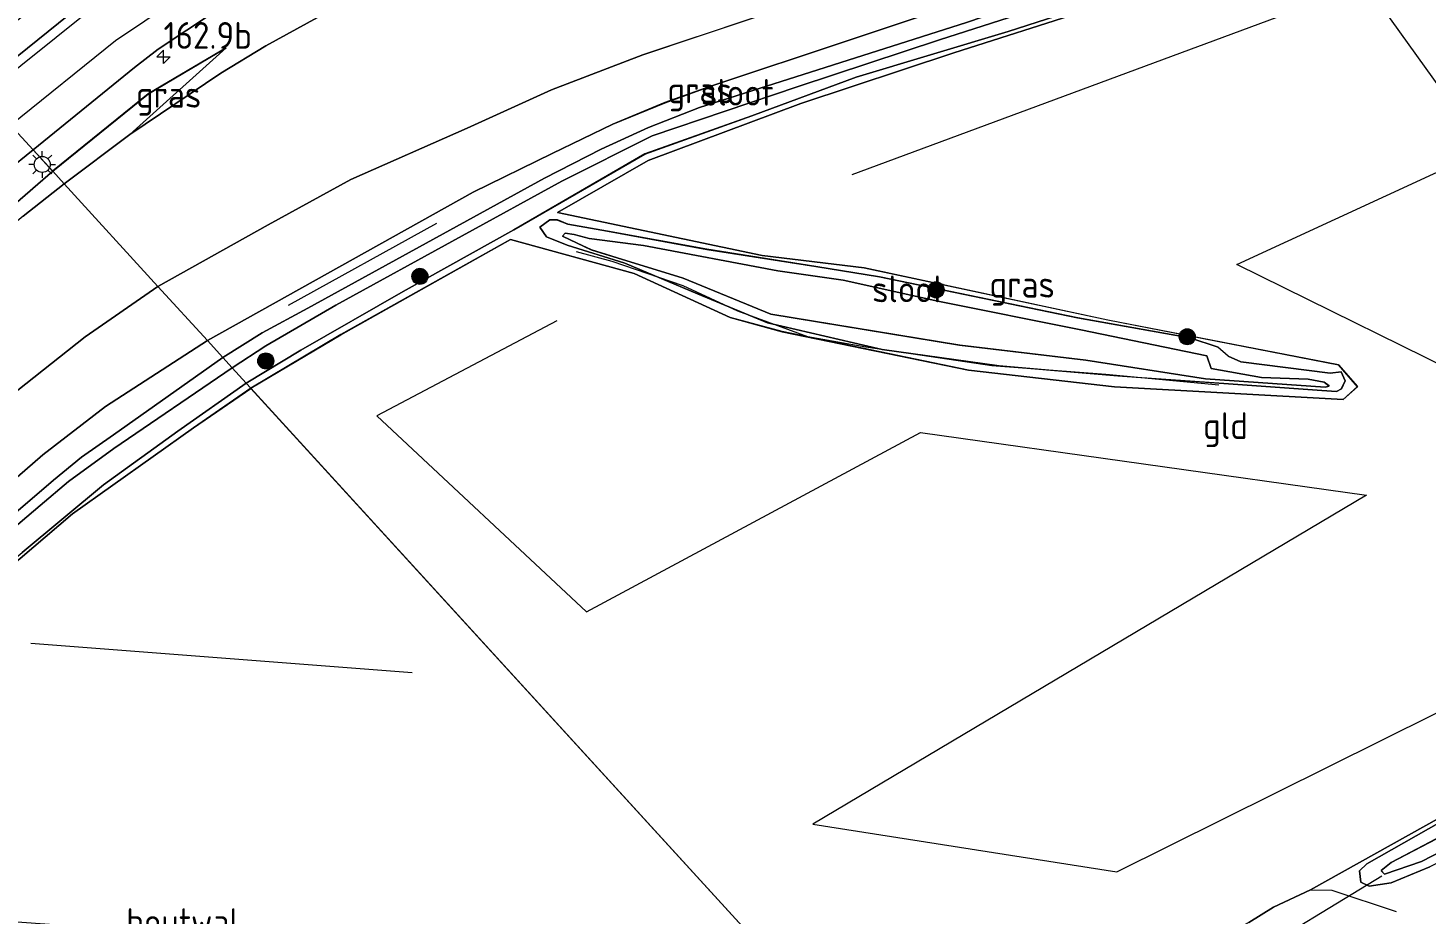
# Model space of a CAD drawing. Extents: x 253736 to 255979, y 477184 to 479215.
# Drawn here: x 253982.6 to 254113.3, y 477433.8 to 477516.6 of the extents above; entities that cross this region are included whole.
import ezdxf
from ezdxf.enums import TextEntityAlignment as Align

# ---------------------------------------------------------------- set-up
doc = ezdxf.new("R2010")
doc.units = 0
for name, color, linetype, lineweight in [('af-bs-doorgang', 8, 'Continuous', 18), ('af-bs-rasterhekwerk', 8, 'hekwerk', 18), ('as-bs-kilometr', 8, 'Continuous', 18), ('bp-b5-bomenstruiken', 8, 'Continuous', 18), ('bp-b5-grasland', 8, 'Continuous', 18), ('bp-b5-houtwal', 8, 'houtwal', 18), ('bp-bs-bomenrij', 8, 'laanbep', 18), ('bp-bs-boom', 8, 'Continuous', 18), ('gw-bs-insteekwatergang', 8, 'Continuous', 18), ('gw-bs-kruinlijn', 8, 'Continuous', 18), ('gw-bs-teenlijn', 8, 'Continuous', 18), ('mk-bs-streep 0.15', 8, 'Continuous', 18), ('og-b5-grond_ingericht', 8, 'Continuous', 18), ('og-b5-water', 8, 'Continuous', 18), ('og-bs-hoogtelijn', 8, 'Continuous', 18), ('og-bs-hulpgeometrie', 8, 'Continuous', 18), ('og-bs-terreinafscheiding', 8, 'Continuous', 18), ('vh-b5-verh_soort', 8, 'Continuous', 18), ('wh-bs-duiker', 8, 'duiker', 18), ('wh-bs-waterlijn', 8, 'Continuous', 18), ('wm-bs-lichtmast', 8, 'Continuous', 18)]:
    doc.layers.add(name, color=color, linetype=linetype, lineweight=lineweight)
doc.styles.add('rtw_iso', font='isocp.shx')
doc.linetypes.add('duiker', pattern='A,0,-2,[15,RTW.shx,S=1,R=0,X=0,Y=0],-2', length=4)
doc.linetypes.add('hekwerk', pattern='A,7,-1.5,[1,RTW.shx,S=0.75,R=0,X=0,Y=0],-1.5', length=10)
doc.linetypes.add('houtwal', pattern='A,8,-1,[1,RTW.shx,S=0.75,R=45,X=0,Y=0],-1,8,-1,[4,RTW.shx,S=0.75,R=0,X=0,Y=0],-1', length=20)
doc.linetypes.add('laanbep', pattern='A,20,-1,[4,RTW.shx,S=0.75,R=0,X=0,Y=0],-1', length=22)

# ---------------------------------------------------------------- blocks, each defined once
blk = doc.blocks.new('dtbattr-r')
at = {"style": 'rtw_iso'}
blk.add_attdef('TAG', text='', height=2.5, dxfattribs=at).set_placement((0, 0), align=Align.MIDDLE_CENTER)
blk = doc.blocks.new('RW1 Buren totaal_ACAD_1_FMEBLOCK21')
at = {"layer": 'og-b5-grond_ingericht'}
for points in [[(39.01, 8.95, 23.02), (2.79, 9.9, 22.94), (2.5, 7.16, 22.99), (4.15, 6.16, 23.05), (27.65, 5.07, 23.22), (43.19, 4.37, 23.34), (51.92, -5.19, 23.66), (-4.03, -35.8, 23.77), (-27.71, -48.76, 23.81), (-50.23, -60.96, 23.76), (-51.92, -62.13, 23.77), (-50.96, -59.59, 23.79), (-49.31, -32.01, 23.82), (-47.74, -7.56, 23.87), (-46.21, 9.7, 23.13), (-45.35, 15.01, 22.92), (-43.38, 23.74, 23.06), (-41.69, 31.68, 23), (-40.9, 35.85, 22.98), (-38.83, 38.85, 22.91), (-36.18, 41.65, 22.74), (-32.43, 45.14, 22.71), (-26.27, 50.41, 22.87), (-14.95, 58.44, 22.83), (-9.58, 62.13, 22.83)], [(-39.88, 10.41, 23.12), (-2.11, 7.8, 22.94), (-1.81, 10.11, 22.87), (-38.76, 12.78, 22.94)]]:
    blk.add_polyline3d(points, close=True, dxfattribs=at)
blk = doc.blocks.new('RW1 Buren totaal_ACAD_1_FMEBLOCK23')
at = {"layer": 'bp-b5-grasland'}
for points in [[(36.24, -6.3, 22.42), (37.27, -6.2, 22.42), (37.64, -7.03, 22.42), (37.29, -7.79, 22.44), (36.83, -8.02, 22.47), (35.47, -7.93, 22.51), (26.75, -7.32, 22.37), (16.41, -6.58, 22.49), (5.31, -5.63, 22.48), (-5.62, -4.1, 22.41), (-16.35, -1.6, 22.42), (-22.88, 1.09, 22.48), (-29.67, 3.97, 22.47), (-35.07, 5.66, 22.48), (-37.01, 6.42, 22.52), (-37.64, 7.32, 22.55), (-36.7, 8.02, 22.49), (-35.98, 8, 22.43), (-35.01, 7.62, 22.32), (-31.31, 6.96, 22.24), (-22.03, 5.26, 22.13), (-11.82, 3.66, 22.17), (-5.89, 2.69, 22.22), (12.64, -1.14, 22.35), (23.12, -3.02, 22.35), (25.76, -3.89, 22.38), (26.72, -4.73, 22.39), (27.9, -5.26, 22.42)], [(-15.37, 3.24, 21.81), (-27.93, 5.63, 21.81), (-33, 6.28, 21.81), (-34.41, 6.63, 21.81), (-35.25, 6.77, 21.81), (-35.51, 6.49, 21.81), (-32.82, 5.23, 21.81), (-24.23, 2.56, 21.81), (-16.05, -0.8, 21.81), (1.61, -3.7, 21.81), (13.42, -5.09, 21.81), (24.6, -6.85, 21.81), (35.77, -7.63, 21.81), (36.14, -7.51, 21.81), (35.67, -7.14, 21.81), (34.17, -6.86, 21.81), (29.83, -6.71, 21.81), (25.13, -5.88, 21.81), (24.71, -4.68, 21.81), (12.95, -2.27, 21.81), (-0.42, 0.42, 21.81), (-9.27, 2.38, 21.81)]]:
    blk.add_polyline3d(points, close=True, dxfattribs=at)
blk = doc.blocks.new('RW1 Buren totaal_ACAD_1_FMEBLOCK41')
at = {"layer": 'bp-b5-grasland'}
for points in [[(-23.59, -29.85, 22.56), (-60.49, -41.68, 22.31), (-74.8, -46.4, 22.19), (-89.05, -51.72, 22.27), (-97.55, -56.59, 22.53), (-78.4, -60.59, 22.08), (-68.88, -61.77, 22.17), (-46.11, -66.63, 22.26), (-24.53, -70.81, 22.52), (-22.77, -72.86, 22.48), (-24.1, -74.06, 22.64), (-45.49, -72.87, 22.55), (-59.11, -71.31, 22.5), (-76.53, -67.72, 22.57), (-81.4, -66.4, 22.61), (-90.38, -62.28, 22.64), (-101.92, -59.1, 22.86), (-117.8, -68, 22.82), (-126.19, -73.01, 22.83), (-126.64, -72.52, 22.79), (-121.51, -69.46, 22.78), (-111.97, -63.96, 22.76), (-101.62, -58.2, 22.68), (-89.36, -51.12, 22.27), (-79.38, -47.55, 22.21), (-69.61, -43.95, 22.14), (-55.42, -39.66, 22.24), (-15.23, -26.71, 22.83)], [(-57.35, -36.14, 22.31), (-83.2, -44.78, 22.18), (-87.49, -46.32, 22.18), (-92.37, -48.34, 22.18), (-98.04, -51.08, 22.28), (-105.41, -54.68, 22.46), (-130.26, -68.56, 22.53), (-134.88, -63.5, 22.76), (-124.58, -57.73, 22.72), (-116.85, -53.5, 22.63), (-105.98, -48.7, 22.51), (-98.11, -45.13, 22.48), (-89.56, -41.85, 22.49), (-79.35, -38.44, 22.4)], [(-116.11, -36.2, 23.03), (-124.79, -41.01, 23), (-129.01, -43.56, 22.91), (-137.5, -49.29, 23.02), (-128.5, -41.2, 23.06), (-135.78, -45.49, 23.1), (-144.72, -52.73, 23.08), (-146.55, -50.72, 23.18), (-137.06, -43.03, 23.07), (-134.85, -41.33, 23.06), (-126.73, -35.91, 23.03)]]:
    blk.add_polyline3d(points, dxfattribs=at)
blk.add_polyline3d([(-25.32, -71.59, 22.42), (-33.66, -70.54, 22.42), (-34.85, -70.01, 22.39), (-35.81, -69.18, 22.38), (-38.45, -68.31, 22.35), (-48.92, -66.42, 22.35), (-67.45, -62.6, 22.22), (-73.38, -61.63, 22.17), (-83.59, -60.02, 22.13), (-92.88, -58.33, 22.24), (-96.58, -57.67, 22.32), (-97.54, -57.29, 22.43), (-98.26, -57.27, 22.49), (-99.2, -57.96, 22.55), (-98.57, -58.87, 22.52), (-96.63, -59.63, 22.48), (-91.23, -61.32, 22.47), (-84.45, -64.19, 22.48), (-77.91, -66.89, 22.42), (-67.18, -69.38, 22.41), (-56.26, -70.91, 22.48), (-45.16, -71.86, 22.49), (-34.81, -72.61, 22.37), (-26.09, -73.22, 22.51), (-24.73, -73.3, 22.47), (-24.28, -73.07, 22.44), (-23.93, -72.32, 22.42), (-24.29, -71.48, 22.42)], close=True, dxfattribs=at)
blk = doc.blocks.new('boom')
blk.add_hatch(color=256).paths.add_polyline_path([(-0.75, 0, 1), (0.75, 0, 1)])
blk.add_circle((0, 0), 0.75)
blk = doc.blocks.new('lantaarnpaal')
for p, q in [((-0.75, 0), (-1.25, 0)), ((-0.88, 0.88), (-0.53, 0.53)), ((0, 0.75), (0, 1.25)), ((0.53, 0.53), (0.88, 0.88)), ((0.75, 0), (1.25, 0)), ((-0.53, -0.53), (-0.88, -0.88)), ((0, -0.75), (0, -1.25)), ((0.53, -0.53), (0.88, -0.88))]:
    blk.add_line(p, q)
blk.add_circle((0, 0), 0.75)
blk = doc.blocks.new('hecto')
for p, q in [((0, 0.625), (-0.625, 0)), ((0, -0.625), (0, 0.625)), ((-0.625, 0), (0.625, 0)), ((0.625, 0), (0, -0.625))]:
    blk.add_line(p, q)
blk = doc.blocks.new('dtbattr')
at = {"style": 'rtw_iso'}
blk.add_attdef('TAG', (0.59, 0.87), '', height=2.5, dxfattribs=at)
blk = doc.blocks.new('RW1 Buren totaal_ACAD_1_FMEBLOCK24')
at = {"layer": 'bp-b5-grasland'}
for points in [[(-37.56, -19.94, 23.08), (-23, -11.63, 23.47), (-16.43, -7.54, 23.55), (2.01, 2.6, 22.87), (10.65, 7.32, 22.61), (28.67, 17.33, 22.65), (46.33, 27.21, 22.76), (54.18, 31.6, 22.92), (56.86, 32.99, 23.45), (57.7, 32.18, 23.39), (58.23, 31.31, 23.42), (57.7, 30.04, 23.37), (56.47, 28.85, 23.31), (52.87, 26.38, 23.26), (15.22, 5.69, 23.16), (-12.87, -10.08, 23.23), (-31.12, -20, 23.17), (-46.86, -28.8, 23.13), (-51.67, -31.16, 23.2), (-55.28, -32.65, 23.32), (-57.32, -32.99, 23.31), (-58.12, -32.6, 23.27), (-58.23, -31.55, 23.16), (-57.55, -30.88, 23.13), (-50.63, -26.96, 23.14)], [(-48.18, -27.04, 22.4), (-55.26, -30.77, 22.4), (-56.2, -31.53, 22.4), (-55.9, -31.86, 22.4), (-52.45, -30.67, 22.4), (-45.29, -27, 22.4), (-26.41, -16.23, 22.4), (-9.19, -6.74, 22.4), (11.24, 4.97, 22.4), (36.99, 19.23, 22.4), (55.77, 29.68, 22.4), (56.59, 30.22, 22.4), (56.5, 31.03, 22.4), (55.27, 31.29, 22.4), (53.83, 30.59, 22.4), (32.97, 18.95, 22.4), (14.41, 8.54, 22.4), (5.61, 3.94, 22.4), (-1.48, -1.12, 22.4), (-16.65, -10.15, 22.4), (-40.3, -22.96, 22.4)]]:
    blk.add_polyline3d(points, close=True, dxfattribs=at)
blk = doc.blocks.new('Deel_d28hz')
at = {"layer": 'af-bs-doorgang'}
blk.add_polyline3d([(254099.04, 477434.483, 23.237), (254102.476, 477436.107, 23.249)], dxfattribs=at)
at = {"layer": 'af-bs-rasterhekwerk'}
for points in [[(254186.386, 477493.809, 22.826), (254197.698, 477498.238, 22.856), (254214.002, 477504.841, 22.85), (254219.667, 477507.207, 23.063), (254223.622, 477509.342, 24.206), (254225.297, 477510.247, 24.245), (254227.53, 477505.152, 24.233), (254224.877, 477503.855, 23.762), (254224.607, 477503.711, 23.69), (254222.159, 477502.402, 23.447), (254219.477, 477501.015, 22.922), (254211.625, 477496.624, 22.763), (254193.966, 477486.746, 22.649), (254175.951, 477476.739, 22.613), (254167.305, 477472.011, 22.871), (254148.867, 477461.878, 23.552), (254138.84, 477456.372, 23.522), (254102.476, 477436.107, 23.249)], [(254102.476, 477436.107, 23.249), (254104.491, 477436.067, 23.249), (254110.487, 477434.066, 23.921)]]:
    blk.add_polyline3d(points, dxfattribs=at)
at = {"layer": 'gw-bs-insteekwatergang'}
blk.add_polyline3d([(254114.663, 477442.453, 23.144), (254107.747, 477438.54, 23.132), (254107.068, 477437.865, 23.156), (254107.177, 477436.812, 23.273), (254107.974, 477436.43, 23.306), (254110.016, 477436.764, 23.321), (254113.627, 477438.257, 23.201)], dxfattribs=at)
at = {"layer": 'og-b5-water'}
blk.add_polyline3d([(254117.118, 477442.371, 22.397), (254124.999, 477446.455, 22.397), (254148.647, 477459.261, 22.397), (254163.812, 477468.294, 22.397), (254170.907, 477473.352, 22.397), (254179.702, 477477.952, 22.397), (254198.271, 477488.367, 22.397), (254219.128, 477500.006, 22.397), (254220.569, 477500.703, 22.397), (254221.799, 477500.45, 22.397), (254221.889, 477499.636, 22.397), (254221.068, 477499.097, 22.397), (254202.288, 477488.647, 22.397), (254176.54, 477474.39, 22.397), (254156.107, 477462.671, 22.397), (254138.89, 477453.181, 22.397), (254120.004, 477442.419, 22.397), (254112.851, 477438.748, 22.397), (254109.394, 477437.56, 22.397), (254109.097, 477437.891, 22.397), (254110.04, 477438.645, 22.397)], close=True, dxfattribs=at)
at = {"layer": 'wh-bs-duiker'}
blk.add_polyline3d([(254109.149, 477437.363, 22.979), (254095.855, 477429.266, 22.667)], dxfattribs=at)
at = {"layer": 'wh-bs-waterlijn'}
blk.add_polyline3d([(254117.118, 477442.371, 22.397), (254110.04, 477438.645, 22.397), (254109.097, 477437.891, 22.397), (254109.394, 477437.56, 22.397), (254112.851, 477438.748, 22.397), (254120.004, 477442.419, 22.397), (254138.89, 477453.181, 22.397), (254156.107, 477462.671, 22.397), (254176.54, 477474.39, 22.397), (254202.288, 477488.647, 22.397), (254221.068, 477499.097, 22.397), (254221.889, 477499.636, 22.397), (254221.799, 477500.45, 22.397), (254220.569, 477500.703, 22.397), (254219.128, 477500.006, 22.397), (254198.271, 477488.367, 22.397), (254179.702, 477477.952, 22.397), (254170.907, 477473.352, 22.397), (254163.812, 477468.294, 22.397), (254148.647, 477459.261, 22.397), (254124.999, 477446.455, 22.397), (254117.118, 477442.371, 22.397)], dxfattribs=at)
at = {"layer": 'bp-b5-grasland'}
blk.add_blockref('RW1 Buren totaal_ACAD_1_FMEBLOCK24', (254165.2965, 477469.416), dxfattribs=at)
at = {"layer": 'bp-bs-boom'}
blk.add_blockref('boom', (254090.967, 477487.778, 22.229), dxfattribs=at)
at = {"layer": 'og-b5-grond_ingericht'}
ref = blk.add_blockref('dtbattr-r', (254092.453125, 477477.46875, 22.831915), dxfattribs=at)
ref.add_attrib('TAG', 'gld', dxfattribs={"layer": '0', "height": 2.5, "style": 'rtw_iso'}).set_placement((254092.453125, 477477.46875, 22.831915), align=Align.BOTTOM_LEFT)

msp = doc.modelspace()

# ---------------------------------------------------------------- linework, layer by layer
at = {"layer": 'af-bs-rasterhekwerk'}
for points in [[(254003.46, 477482.961, 22.831), (254011.849, 477487.973, 22.817), (254027.728, 477496.879, 22.856), (254039.264, 477493.697, 22.64), (254048.251, 477489.572, 22.61), (254053.116, 477488.253, 22.574), (254070.537, 477484.668, 22.505), (254084.153, 477483.107, 22.547), (254105.549, 477481.912, 22.643), (254106.874, 477483.112, 22.478), (254105.114, 477485.164, 22.52), (254083.534, 477489.341, 22.259), (254060.768, 477494.209, 22.169), (254051.243, 477495.38, 22.085), (254032.098, 477499.389, 22.532), (254040.599, 477504.25, 22.271), (254054.849, 477509.575, 22.19), (254069.156, 477514.295, 22.313), (254106.061, 477526.123, 22.559), (254111.637, 477527.832, 22.778), (254114.405, 477527.691, 22.829)], [(254064.962, 477415.638, 23.662), (254009.008, 477385.027, 23.767), (253985.329, 477372.07, 23.806), (253962.808, 477359.863, 23.764), (253961.123, 477358.694, 23.773), (253962.087, 477361.234, 23.788), (253963.728, 477388.822, 23.824), (253965.298, 477413.269, 23.866), (253966.837, 477430.526, 23.131), (253967.697, 477435.838, 22.924), (253969.662, 477444.57, 23.059), (253971.351, 477452.509, 23.005), (253972.14, 477456.678, 22.981), (253974.214, 477459.682, 22.906), (253976.864, 477462.48, 22.738), (253980.61, 477465.966, 22.711), (253986.772, 477471.242, 22.867), (253998.092, 477479.265, 22.831), (254003.46, 477482.961, 22.831)], [(254099.04, 477434.483, 23.237), (254096.731, 477433.044, 23.246), (254085.748, 477427.085, 23.249), (254079.566, 477423.643, 23.357), (254064.962, 477415.638, 23.662)]]:
    msp.add_polyline3d(points, dxfattribs=at)
at = {"layer": 'bp-b5-bomenstruiken'}
msp.add_polyline3d([(253994.768, 477492.476, 22.756), (253986.001, 477502.073, 22.939), (253992.148, 477506.68, 23.021), (254000.635, 477512.415, 22.907), (254004.86, 477514.967, 23.003), (254013.537, 477519.773, 23.027), (254022.443, 477524.252, 22.919), (254031.481, 477528.81, 22.982), (254054.671, 477536.924, 22.991), (254075.879, 477544.057, 23.186), (254106.169, 477554.865, 23.327), (254110.917, 477537.707, 22.646), (254095.838, 477532.629, 22.742), (254072.949, 477525.353, 22.562), (254050.295, 477517.53, 22.403), (254040.082, 477514.128, 22.49), (254031.539, 477510.843, 22.481), (254023.662, 477507.278, 22.508), (254012.8, 477502.475, 22.631), (254005.066, 477498.249, 22.718)], close=True, dxfattribs=at)
msp.add_polyline3d([(253982.167, 477499.043, 23.002), (253986.001, 477502.073, 22.939), (253994.768, 477492.476, 22.756), (253987.955, 477487.759, 22.756), (253979.233, 477480.895, 22.726)], dxfattribs=at)
at = {"layer": 'bp-b5-grasland'}
for points in [[(254012.81, 477534.666, 23.406), (254002.318, 477528.651, 23.338), (253988.225, 477519.323, 23.437), (253977.88, 477510.962, 23.542), (253976.085, 477512.927, 23.383), (253982.29, 477517.891, 23.384), (253988.629, 477522.627, 23.36), (253994.171, 477525.856, 23.348), (253997.655, 477528.241, 23.306), (253993.47, 477527.118, 23.198), (253989.296, 477524.936, 23.066), (253985.077, 477522.56, 23.006), (253979.613, 477519.325, 22.844), (253974.123, 477515.075, 22.717), (253966.674, 477523.229, 23.287), (253969.274, 477523.868, 23.297), (253987.599, 477528.545, 23.354), (254004.711, 477533.095, 23.342), (254012.633, 477535.305, 23.389), (254012.855, 477535.049, 23.395), (254012.726, 477534.763, 23.376)], [(253992.148, 477506.68, 23.021), (253986.001, 477502.073, 22.939), (253984.931, 477503.244, 23.083), (253993.869, 477510.483, 23.105), (254001.146, 477514.778, 23.057)], [(253986.001, 477502.073, 22.939), (253982.167, 477499.043, 23.002), (253972.743, 477491.16, 23.098), (253968.06, 477486.928, 23.191), (253971.118, 477490.472, 23.233), (253977.403, 477496.746, 23.152), (253984.931, 477503.244, 23.083)]]:
    msp.add_polyline3d(points, close=True, dxfattribs=at)
for points in [[(254115.579, 477532.4, 21.419), (254113.28, 477531.729, 21.395), (254101.143, 477527.634, 21.266), (254070.325, 477517.159, 21.176), (254045.386, 477509.186, 21.206), (254040.613, 477507.338, 21.179), (254036.195, 477505.312, 21.152), (254030.895, 477502.601, 21.146), (254008.778, 477490.45, 21.035), (254004.521, 477488.148, 20.903), (254000.828, 477485.842, 20.848), (253999.389, 477487.418, 22.528), (254024.239, 477501.291, 22.46), (254031.602, 477504.896, 22.28), (254037.277, 477507.63, 22.184), (254042.158, 477509.652, 22.181), (254046.45, 477511.198, 22.181), (254072.295, 477519.837, 22.307), (254109.568, 477532.463, 22.634), (254113.909, 477533.976, 22.724)], [(254114.42, 477529.26, 22.829), (254074.229, 477516.318, 22.244), (254060.036, 477512.022, 22.142), (254050.269, 477508.421, 22.211), (254040.287, 477504.856, 22.274), (254028.026, 477497.776, 22.676), (254017.68, 477492.015, 22.763), (254008.136, 477486.514, 22.784), (254003.009, 477483.455, 22.786), (254001.719, 477484.867, 20.932), (254004.845, 477486.929, 20.933), (254011.408, 477490.736, 20.933), (254023.207, 477497.201, 20.933), (254032.511, 477502.325, 21.032), (254040.953, 477506.556, 21.125), (254054.592, 477511.172, 21.194), (254067.803, 477515.515, 21.29), (254075.098, 477517.858, 21.308), (254107.335, 477528.705, 21.32), (254113.756, 477530.893, 21.368)], [(253975.683, 477499.259, 23.258), (253983.092, 477505.257, 23.176), (253984.931, 477503.244, 23.083), (253977.403, 477496.746, 23.152)], [(253979.233, 477480.895, 22.726), (253987.955, 477487.759, 22.756), (253994.768, 477492.476, 22.756), (253999.389, 477487.418, 22.528), (253989.854, 477481.266, 22.621), (253984.007, 477476.739, 22.528), (253976.067, 477469.874, 22.567)], [(253976.067, 477469.874, 22.567), (253984.007, 477476.739, 22.528), (253989.854, 477481.266, 22.621), (253999.389, 477487.418, 22.528), (254000.828, 477485.842, 20.848), (253990.614, 477478.623, 20.776), (253987.637, 477476.527, 20.764), (253984.999, 477474.384, 20.767), (253971.776, 477463.031, 20.917)], [(253971.634, 477461.741, 20.965), (253983.757, 477472.019, 20.938), (253986.415, 477474.263, 20.935), (253990.652, 477477.334, 20.932), (254001.719, 477484.867, 20.932), (254003.009, 477483.455, 22.786), (253996.62, 477478.944, 22.78), (253989.683, 477473.933, 22.801), (253982.068, 477467.612, 22.723)], [(253982.068, 477467.612, 22.723), (253989.683, 477473.933, 22.801), (253996.62, 477478.944, 22.78), (254003.009, 477483.455, 22.786), (254003.46, 477482.961, 22.831), (253998.092, 477479.265, 22.831), (253986.772, 477471.242, 22.867), (253980.61, 477465.966, 22.711)], [(254096.731, 477433.044, 23.246), (254099.04, 477434.483, 23.237), (254102.476, 477436.107, 23.249), (254138.84, 477456.372, 23.522)], [(254114.663, 477442.453, 23.144), (254107.747, 477438.54, 23.132), (254107.068, 477437.865, 23.156), (254107.177, 477436.812, 23.273), (254107.974, 477436.43, 23.306), (254110.016, 477436.764, 23.321), (254113.627, 477438.257, 23.201)]]:
    msp.add_polyline3d(points, dxfattribs=at)
at = {"layer": 'bp-bs-bomenrij'}
for points in [[(254006.963, 477490.72, 21.947), (254020.841, 477498.38, 22.058)], [(254093.914, 477483.247, 22.427), (254083.352, 477484.254, 22.424), (254072.713, 477485.052, 22.451), (254060.92, 477486.82, 22.466), (254055.511, 477487.769, 22.436), (254048.968, 477490.177, 22.433), (254043.863, 477492.535, 22.445), (254037.205, 477494.803, 22.514), (254033.89, 477495.708, 22.475)]]:
    msp.add_polyline3d(points, dxfattribs=at)
at = {"layer": 'gw-bs-insteekwatergang'}
for points in [[(254113.909, 477533.976, 22.724), (254109.568, 477532.463, 22.634), (254072.295, 477519.837, 22.307), (254046.45, 477511.198, 22.181), (254042.158, 477509.652, 22.181), (254037.277, 477507.63, 22.184), (254031.602, 477504.896, 22.28), (254024.239, 477501.291, 22.46), (253999.389, 477487.418, 22.528)], [(254003.009, 477483.455, 22.786), (254008.136, 477486.514, 22.784), (254017.68, 477492.015, 22.763), (254028.026, 477497.776, 22.676), (254040.287, 477504.856, 22.274), (254050.269, 477508.421, 22.211), (254060.036, 477512.022, 22.142), (254074.229, 477516.318, 22.244), (254114.42, 477529.26, 22.829)], [(254104.323, 477484.389, 22.418), (254095.982, 477485.431, 22.418), (254094.799, 477485.96, 22.394), (254093.841, 477486.799, 22.379), (254091.2, 477487.663, 22.355), (254080.725, 477489.551, 22.352), (254062.192, 477493.374, 22.22), (254056.266, 477494.346, 22.166), (254046.058, 477495.952, 22.13), (254036.77, 477497.643, 22.238), (254033.071, 477498.303, 22.322), (254032.108, 477498.689, 22.427), (254031.383, 477498.704, 22.493), (254030.447, 477498.011, 22.553), (254031.078, 477497.103, 22.517), (254033.017, 477496.348, 22.475), (254038.412, 477494.654, 22.472), (254045.201, 477491.781, 22.475), (254051.737, 477489.087, 22.424), (254062.465, 477486.591, 22.412), (254073.39, 477485.061, 22.481), (254084.49, 477484.112, 22.487), (254094.834, 477483.369, 22.367), (254103.554, 477482.754, 22.514), (254104.918, 477482.67, 22.466), (254105.371, 477482.902, 22.442), (254105.721, 477483.656, 22.421), (254105.356, 477484.49, 22.418), (254104.323, 477484.389, 22.418)], [(253999.389, 477487.418, 22.528), (253989.854, 477481.266, 22.621), (253984.007, 477476.739, 22.528), (253976.067, 477469.874, 22.567)], [(254065.316, 477415.251, 23.599), (254045.386, 477404.159, 23.551), (254024.878, 477392.807, 23.536), (254005.242, 477382.203, 23.674), (253981.58, 477369.163, 23.71), (253960.644, 477357.782, 23.587), (253960.632, 477357.933, 23.614), (253960.516, 477358.843, 23.611), (253961.017, 477360.752, 23.638), (253962.162, 477378.318, 23.65), (253963.912, 477402.189, 23.755), (253964.74, 477414.58, 23.719), (253965.234, 477422.998, 23.449), (253965.349, 477428.617, 23.161), (253965.816, 477433.574, 22.951), (253967.12, 477438.232, 22.903), (253968.431, 477446.141, 22.894), (253970.237, 477452.534, 22.84), (253971.593, 477458.225, 22.828), (253975.381, 477462.092, 22.768), (253982.068, 477467.612, 22.723), (253989.683, 477473.933, 22.801), (253996.62, 477478.944, 22.78), (254003.009, 477483.455, 22.786)]]:
    msp.add_polyline3d(points, dxfattribs=at)
at = {"layer": 'gw-bs-kruinlijn'}
for points in [[(254001.146, 477514.778, 23.057), (253993.869, 477510.483, 23.105), (253984.931, 477503.244, 23.083)], [(253984.931, 477503.244, 23.083), (253977.403, 477496.746, 23.152), (253971.118, 477490.472, 23.233), (253968.06, 477486.928, 23.191)]]:
    msp.add_polyline3d(points, dxfattribs=at)
at = {"layer": 'gw-bs-teenlijn'}
msp.add_polyline3d([(254001.146, 477514.778, 23.057), (253992.148, 477506.68, 23.021)], dxfattribs=at)
at = {"layer": 'mk-bs-streep 0.15'}
for points in [[(253980.993, 477507.553, 23.335), (253990.806, 477515.466, 23.229), (254004.426, 477524.631, 23.177), (254014.868, 477530.474, 23.191), (254032.206, 477538.093, 23.302), (254045.726, 477543.24, 23.371), (254059.527, 477548.299, 23.43), (254078.062, 477555.283, 23.538), (254098.089, 477562.623, 23.57), (254124.278, 477572.145, 23.66), (254147.4, 477580.619, 23.704), (254173.89, 477591.113, 23.764), (254195.32, 477600.02, 23.779), (254219.174, 477610.411, 23.806), (254242.272, 477620.886, 23.832), (254263.835, 477631.198, 23.865), (254268.722, 477633.599, 23.88)], [(253978.449, 477510.339, 23.513), (253988.714, 477518.538, 23.402), (254002.601, 477527.739, 23.311), (254013.31, 477533.545, 23.334), (254030.965, 477541.424, 23.452), (254044.607, 477546.621, 23.462), (254058.438, 477551.693, 23.458), (254076.876, 477558.581, 23.525), (254096.996, 477565.958, 23.493)]]:
    msp.add_polyline3d(points, dxfattribs=at)
at = {"layer": 'og-b5-grond_ingericht'}
for points in [[(254052.049, 477429.774, 23.023), (254003.46, 477482.961, 22.831), (254011.849, 477487.973, 22.817), (254027.728, 477496.879, 22.856), (254039.264, 477493.697, 22.64), (254048.251, 477489.572, 22.61), (254053.116, 477488.253, 22.574), (254070.537, 477484.668, 22.505), (254084.153, 477483.107, 22.547), (254105.549, 477481.912, 22.643), (254106.874, 477483.112, 22.478), (254105.114, 477485.164, 22.52), (254083.534, 477489.341, 22.259), (254060.768, 477494.209, 22.169), (254051.243, 477495.38, 22.085), (254032.098, 477499.389, 22.532), (254040.599, 477504.25, 22.271), (254054.849, 477509.575, 22.19), (254069.156, 477514.295, 22.313), (254106.061, 477526.123, 22.559)], [(254138.84, 477456.372, 23.522), (254102.476, 477436.107, 23.249), (254099.04, 477434.483, 23.237), (254096.731, 477433.044, 23.246)]]:
    msp.add_polyline3d(points, dxfattribs=at)
at = {"layer": 'og-b5-water'}
for points in [[(254113.756, 477530.893, 21.368), (254107.335, 477528.705, 21.32), (254075.098, 477517.858, 21.308), (254067.803, 477515.515, 21.29), (254054.592, 477511.172, 21.194), (254040.953, 477506.556, 21.125), (254032.511, 477502.325, 21.032), (254023.207, 477497.201, 20.933), (254011.408, 477490.736, 20.933), (254004.845, 477486.929, 20.933), (254001.719, 477484.867, 20.932), (254000.828, 477485.842, 20.848), (254004.521, 477488.148, 20.903), (254008.778, 477490.45, 21.035), (254030.895, 477502.601, 21.146), (254036.195, 477505.312, 21.152), (254040.613, 477507.338, 21.179), (254045.386, 477509.186, 21.206), (254070.325, 477517.159, 21.176), (254101.143, 477527.634, 21.266), (254113.28, 477531.729, 21.395), (254115.579, 477532.4, 21.419)], [(253971.776, 477463.031, 20.917), (253984.999, 477474.384, 20.767), (253987.637, 477476.527, 20.764), (253990.614, 477478.623, 20.776), (254000.828, 477485.842, 20.848), (254001.719, 477484.867, 20.932), (253990.652, 477477.334, 20.932), (253986.415, 477474.263, 20.935), (253983.757, 477472.019, 20.938), (253971.634, 477461.741, 20.965)]]:
    msp.add_polyline3d(points, dxfattribs=at)
msp.add_polyline3d([(254052.714, 477493.927, 21.812), (254058.816, 477493.066, 21.812), (254067.668, 477491.106, 21.812), (254081.033, 477488.422, 21.812), (254092.794, 477486.01, 21.812), (254093.214, 477484.802, 21.812), (254097.909, 477483.979, 21.812), (254102.258, 477483.823, 21.812), (254103.752, 477483.548, 21.812), (254104.224, 477483.174, 21.812), (254103.854, 477483.062, 21.812), (254092.68, 477483.838, 21.812), (254081.502, 477485.598, 21.812), (254069.697, 477486.992, 21.812), (254052.037, 477489.883, 21.812), (254043.85, 477493.248, 21.812), (254035.262, 477495.914, 21.812), (254032.573, 477497.179, 21.812), (254032.831, 477497.455, 21.812), (254033.674, 477497.318, 21.812), (254035.08, 477496.965, 21.812), (254040.157, 477496.32, 21.812)], close=True, dxfattribs=at)
at = {"layer": 'og-bs-hoogtelijn'}
for points in [[(254032.052, 477489.278, 22.61), (254015.222, 477480.401, 22.739), (254034.815, 477462.066, 22.913), (254066.027, 477478.823, 22.559), (254107.71, 477472.968, 22.886), (254055.984, 477442.219, 22.946), (254084.371, 477437.79, 23.141), (254143.889, 477467.347, 23.495), (254153.524, 477472.401, 23.144), (254159.168, 477475.012, 22.547), (254170.18, 477481.308, 22.526), (254134.354, 477491.175, 22.55), (254119.865, 477482.563, 22.517), (254095.59, 477494.526, 22.364), (254118.77, 477505.202, 22.58), (254107.655, 477520.714, 22.61), (254059.605, 477502.896, 22.193)], [(254018.518, 477456.366, 22.825), (253982.901, 477459.11, 22.744)]]:
    msp.add_polyline3d(points, dxfattribs=at)
at = {"layer": 'og-bs-hulpgeometrie'}
msp.add_polyline3d([(253980.993, 477507.553, 23.335), (253983.092, 477505.257, 23.176), (253984.931, 477503.244, 23.083), (253986.001, 477502.073, 22.939), (253994.768, 477492.476, 22.756), (253999.389, 477487.418, 22.528), (254000.828, 477485.842, 20.848), (254001.719, 477484.867, 20.932), (254003.009, 477483.455, 22.786), (254003.46, 477482.961, 22.831), (254052.049, 477429.774, 23.023), (254056.229, 477425.198, 23.338), (254064.962, 477415.638, 23.662), (254065.316, 477415.251, 23.599), (254066.794, 477413.634, 22.405), (254067.825, 477412.505, 23.251), (254069.733, 477410.416, 23.269), (254070.361, 477409.729, 23.65), (254080.866, 477398.23, 23.617), (254089.671, 477388.592, 23.623), (254114.966, 477360.903, 23.654)], dxfattribs=at)
at = {"layer": 'og-bs-terreinafscheiding'}
for points in [[(254271.027, 477630.222, 23.907), (254260.124, 477624.948, 23.937), (254243.688, 477617.217, 23.915), (254224.587, 477608.401, 23.85), (254207.569, 477600.881, 23.805), (254190.509, 477593.596, 23.795), (254172.997, 477586.361, 23.738), (254154.851, 477579.22, 23.716), (254135.102, 477571.705, 23.65), (254118.437, 477565.589, 23.678), (254098.984, 477558.638, 23.642), (254074.823, 477549.621, 23.472), (254062.832, 477545.127, 23.291), (254045.278, 477538.644, 23.148), (254026.337, 477531.237, 23.033), (254016.772, 477526.744, 23.022), (254011.802, 477524.41, 23.016), (254006.2, 477521.715, 23.028), (254002.917, 477520.066, 23.028), (253994.8, 477514.643, 23.057), (253992.582, 477512.94, 23.07), (253983.092, 477505.257, 23.176)], [(253986.001, 477502.073, 22.939), (253992.148, 477506.68, 23.021), (254000.635, 477512.415, 22.907), (254004.86, 477514.967, 23.003), (254013.537, 477519.773, 23.027), (254022.443, 477524.252, 22.919), (254031.481, 477528.81, 22.982), (254054.671, 477536.924, 22.991), (254075.879, 477544.057, 23.186), (254106.169, 477554.865, 23.327), (254110.917, 477537.707, 22.646), (254095.838, 477532.629, 22.742), (254072.949, 477525.353, 22.562), (254050.295, 477517.53, 22.403), (254040.082, 477514.128, 22.49), (254031.539, 477510.843, 22.481), (254023.662, 477507.278, 22.508), (254012.8, 477502.475, 22.631), (254005.066, 477498.249, 22.718), (253994.768, 477492.476, 22.756)], [(253966.377, 477523.554, 23.314), (253969.248, 477524.26, 23.323), (253987.502, 477528.845, 23.394), (254004.602, 477533.35, 23.389), (254011.709, 477535.37, 23.443), (254012.467, 477535.472, 23.446), (254012.935, 477535.477, 23.449), (254013.132, 477534.909, 23.423), (254012.81, 477534.666, 23.406), (254002.318, 477528.651, 23.338), (253988.225, 477519.323, 23.437), (253977.88, 477510.962, 23.542)], [(253983.092, 477505.257, 23.176), (253975.683, 477499.259, 23.258), (253962.783, 477486.383, 23.447), (253949.088, 477469.923, 23.758), (253938.488, 477454.969, 24.088), (253930.211, 477442.07, 24.39), (253921.51, 477427.654, 24.788), (253913.212, 477412.947, 25.26), (253903.406, 477395.697, 25.824), (253893.15, 477378.084, 26.382), (253880.013, 477359.05, 26.895), (253868.713, 477346.269, 27.188), (253853.693, 477333.464, 27.436), (253838.247, 477324.704, 27.65), (253819.954, 477318.762, 27.778), (253812.018, 477317.83, 27.879)], [(253982.167, 477499.043, 23.002), (253986.001, 477502.073, 22.939)], [(253792.197, 477275.601, 22.402), (253824.429, 477292.936, 22.336), (253858.404, 477310.788, 22.612), (253891.345, 477330.383, 22.798), (253924.018, 477348.372, 23.29), (253945.096, 477361.216, 23.515), (253948.133, 477392.222, 23.563), (253949.661, 477409.929, 23.611), (253951.511, 477423.769, 23.494), (253952.853, 477433.534, 22.927), (253954.969, 477444.984, 22.885), (253957.102, 477453.442, 22.834), (253958.202, 477457.297, 22.792), (253958.94, 477459.45, 22.744), (253960.027, 477461.718, 22.738), (253961.771, 477464.065, 22.726), (253964.096, 477466.787, 22.693), (253966.091, 477468.974, 22.693), (253967.896, 477470.873, 22.711), (253972.939, 477475.466, 22.726), (253979.233, 477480.895, 22.726), (253987.955, 477487.759, 22.756), (253994.768, 477492.476, 22.756)]]:
    msp.add_polyline3d(points, dxfattribs=at)
at = {"layer": 'vh-b5-verh_soort'}
msp.add_polyline3d([(254016.772, 477526.744, 23.022), (254011.802, 477524.41, 23.016), (254006.2, 477521.715, 23.028), (254002.917, 477520.066, 23.028), (253994.8, 477514.643, 23.057), (253992.582, 477512.94, 23.07), (253983.092, 477505.257, 23.176), (253980.993, 477507.553, 23.335), (253978.449, 477510.339, 23.513), (253977.88, 477510.962, 23.542), (253988.225, 477519.323, 23.437), (254002.318, 477528.651, 23.338), (254012.81, 477534.666, 23.406), (254013.31, 477533.545, 23.334), (254014.868, 477530.474, 23.191)], close=True, dxfattribs=at)
msp.add_polyline3d([(253980.993, 477507.553, 23.335), (253983.092, 477505.257, 23.176), (253975.683, 477499.259, 23.258)], dxfattribs=at)
at = {"layer": 'wh-bs-waterlijn'}
for points in [[(254115.579, 477532.4, 21.419), (254113.28, 477531.729, 21.395), (254101.143, 477527.634, 21.266), (254070.325, 477517.159, 21.176), (254045.386, 477509.186, 21.206), (254040.613, 477507.338, 21.179), (254036.195, 477505.312, 21.152), (254030.895, 477502.601, 21.146), (254008.778, 477490.45, 21.035), (254004.521, 477488.148, 20.903), (254000.828, 477485.842, 20.848)], [(254001.719, 477484.867, 20.932), (254004.845, 477486.929, 20.933), (254011.408, 477490.736, 20.933), (254023.207, 477497.201, 20.933), (254032.511, 477502.325, 21.032), (254040.953, 477506.556, 21.125), (254054.592, 477511.172, 21.194), (254067.803, 477515.515, 21.29), (254075.098, 477517.858, 21.308), (254107.335, 477528.705, 21.32), (254113.756, 477530.893, 21.368)], [(254052.714, 477493.927, 21.812), (254040.157, 477496.32, 21.812), (254035.08, 477496.965, 21.812), (254033.674, 477497.318, 21.812), (254032.831, 477497.455, 21.812), (254032.573, 477497.179, 21.812), (254035.262, 477495.914, 21.812), (254043.85, 477493.248, 21.812), (254052.037, 477489.883, 21.812), (254069.697, 477486.992, 21.812), (254081.502, 477485.598, 21.812), (254092.68, 477483.838, 21.812), (254103.854, 477483.062, 21.812), (254104.224, 477483.174, 21.812), (254103.752, 477483.548, 21.812), (254102.258, 477483.823, 21.812), (254097.909, 477483.979, 21.812), (254093.214, 477484.802, 21.812), (254092.794, 477486.01, 21.812), (254081.033, 477488.422, 21.812), (254067.668, 477491.106, 21.812), (254058.816, 477493.066, 21.812), (254052.714, 477493.927, 21.812)], [(254000.828, 477485.842, 20.848), (253990.614, 477478.623, 20.776), (253987.637, 477476.527, 20.764), (253984.999, 477474.384, 20.767), (253971.776, 477463.031, 20.917)], [(253971.634, 477461.741, 20.965), (253983.757, 477472.019, 20.938), (253986.415, 477474.263, 20.935), (253990.652, 477477.334, 20.932), (254001.719, 477484.867, 20.932)]]:
    msp.add_polyline3d(points, dxfattribs=at)

# ---------------------------------------------------------------- block references
at = {"linetype": 'ByBlock'}
msp.add_blockref('Deel_d28hz', (0, 0), dxfattribs=at)
msp.add_blockref('Deel_d28hz', (0, 0), dxfattribs=at)
at = {"layer": 'as-bs-kilometr'}
ref = msp.add_blockref('dtbattr', (253995.294, 477513.935, 22.955), dxfattribs=at)
ref.add_attrib('TAG', '162.9b', dxfattribs={"layer": '0', "height": 2.5, "style": 'rtw_iso'}).set_placement((253995.294, 477513.935, 22.955), align=Align.BOTTOM_LEFT)
msp.add_blockref('hecto', (253995.294, 477513.935, 22.955), dxfattribs=at)
at = {"layer": 'bp-b5-grasland'}
for name, p in [('RW1 Buren totaal_ACAD_1_FMEBLOCK41', (254129.646, 477555.9745)), ('RW1 Buren totaal_ACAD_1_FMEBLOCK23', (254068.084, 477490.687))]:
    msp.add_blockref(name, p, dxfattribs=at)
ref = msp.add_blockref('dtbattr-r', (253992.710938, 477508.4375, 23.037667), dxfattribs=at)
ref.add_attrib('TAG', 'gras', dxfattribs={"layer": '0', "height": 2.5, "style": 'rtw_iso'}).set_placement((253992.710938, 477508.4375, 23.037667), align=Align.BOTTOM_LEFT)
ref = msp.add_blockref('dtbattr-r', (254042.382812, 477508.84375, 21.892525), dxfattribs=at)
ref.add_attrib('TAG', 'gras', dxfattribs={"layer": '0', "height": 2.5, "style": 'rtw_iso'}).set_placement((254042.382812, 477508.84375, 21.892525), align=Align.BOTTOM_LEFT)
ref = msp.add_blockref('dtbattr-r', (254072.484375, 477490.6875, 22.140962), dxfattribs=at)
ref.add_attrib('TAG', 'gras', dxfattribs={"layer": '0', "height": 2.5, "style": 'rtw_iso'}).set_placement((254072.484375, 477490.6875, 22.140962), align=Align.BOTTOM_LEFT)
at = {"layer": 'bp-b5-houtwal'}
ref = msp.add_blockref('dtbattr-r', (253991.804688, 477431.125, 23.0002), dxfattribs=at)
ref.add_attrib('TAG', 'houtwal', dxfattribs={"layer": '0', "height": 2.5, "style": 'rtw_iso'}).set_placement((253991.804688, 477431.125, 23.0002), align=Align.BOTTOM_LEFT)
at = {"layer": 'bp-bs-boom'}
for p in [(254019.247, 477493.422, 22.256), (254067.493, 477492.164, 22.082), (254004.847, 477485.517, 22.034)]:
    msp.add_blockref('boom', p, dxfattribs=at)
at = {"layer": 'og-b5-grond_ingericht'}
msp.add_blockref('RW1 Buren totaal_ACAD_1_FMEBLOCK21', (254013.0425, 477420.8275), dxfattribs=at)
at = {"layer": 'og-b5-water'}
ref = msp.add_blockref('dtbattr-r', (254045.523438, 477508.625, 21.200097), dxfattribs=at)
ref.add_attrib('TAG', 'sloot', dxfattribs={"layer": '0', "height": 2.5, "style": 'rtw_iso'}).set_placement((254045.523438, 477508.625, 21.200097), align=Align.BOTTOM_LEFT)
ref = msp.add_blockref('dtbattr-r', (254061.507812, 477490.25, 21.812), dxfattribs=at)
ref.add_attrib('TAG', 'sloot', dxfattribs={"layer": '0', "height": 2.5, "style": 'rtw_iso'}).set_placement((254061.507812, 477490.25, 21.812), align=Align.BOTTOM_LEFT)
at = {"layer": 'wm-bs-lichtmast'}
msp.add_blockref('lantaarnpaal', (253983.954, 477503.878, 23.027), dxfattribs=at)

doc.saveas('drawing.dxf')
